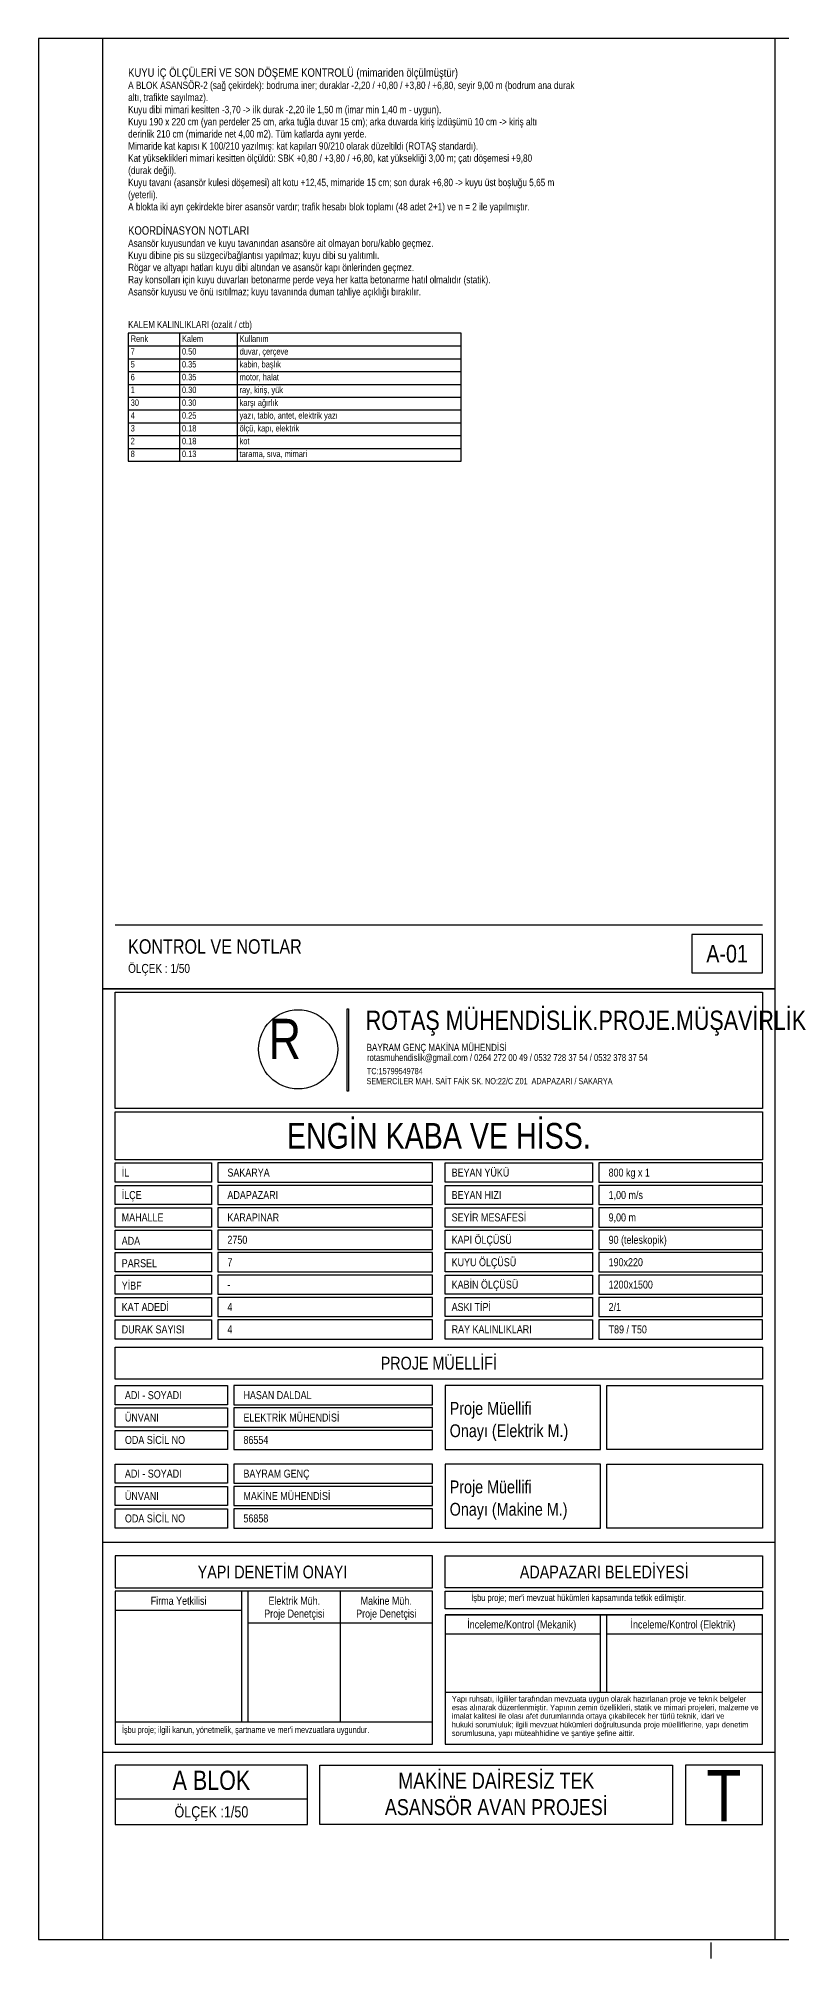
# Model space of a CAD drawing. Header units: centimetres. Extents: x 0 to 12847, y -30 to 2970.
# Drawn here: x 0 to 1160, y -30 to 2970 of the extents above; entities that cross this region are included whole.
import ezdxf
from ezdxf.enums import TextEntityAlignment as Align

# ---------------------------------------------------------------- set-up
doc = ezdxf.new("R2010")
doc.units = ezdxf.units.CM
doc.linetypes.add('CENTER', pattern=[40, 25, -5, 5, -5])
for name, color, linetype in [('SCOTT-ANTET', 4, 'CONTINUOUS'), ('SCOTT-BASLIK', 5, 'CONTINUOUS'), ('SCOTT-CERCEVE', 7, 'CONTINUOUS'), ('SCOTT-EKSEN', 8, 'CENTER'), ('SCOTT-TABLO', 4, 'CONTINUOUS'), ('SCOTT-YAZI', 4, 'CONTINUOUS')]:
    doc.layers.add(name, color=color, linetype=linetype)
doc.styles.get("Standard").update_dxf_attribs({"font": 'arial.ttf', "width": 0.8})

msp = doc.modelspace()

# ---------------------------------------------------------------- linework, layer by layer
at = {"layer": 'SCOTT-ANTET'}
for p, q in [((120, 1585), (1130, 1585)), ((1150, 620), (100, 620)), ((615, 544), (120, 544)), ((317.5, 339.3), (317.5, 544)), ((327.5, 339.3), (327.5, 544)), ((471.2, 544), (471.2, 339.3)), ((317.5, 514), (120, 514)), ((615, 494), (327.5, 494)), ((877.5, 385.7), (877.5, 507)), ((887.5, 385.7), (887.5, 507)), ((877.5, 477), (635, 477)), ((1130, 477), (887.5, 477)), ((1130, 385.7), (635, 385.7)), ((615, 339.3), (120, 339.3)), ((1150, 292.2), (100, 292.2)), ((420, 219.3), (120, 219.3))]:
    msp.add_line(p, q, dxfattribs=at)
msp.add_lwpolyline([(1020, 1510), (1130, 1510), (1130, 1570), (1020, 1570)], close=True, dxfattribs=at)
for points in [[(100, 0), (1150, 0), (1150, 1485), (100, 1485), (100, 0)], [(120, 1298), (120, 1480), (1130, 1480), (1130, 1298), (120, 1298)], [(483.9, 1325), (481.7, 1325), (481.7, 1453.9), (483.9, 1453.9), (483.9, 1325)], [(120, 1218), (120, 1293), (1130, 1293), (1130, 1218), (120, 1218)], [(120, 1213), (270, 1213), (270, 1183), (120, 1183), (120, 1213)], [(615, 1213), (280, 1213), (280, 1183), (615, 1183), (615, 1213)], [(635, 1213), (865, 1213), (865, 1183), (635, 1183), (635, 1213)], [(1130, 1213), (875, 1213), (875, 1183), (1130, 1183), (1130, 1213)], [(120, 1148), (120, 1178), (270, 1178), (270, 1148), (120, 1148)], [(615, 1178), (280, 1178), (280, 1148), (615, 1148), (615, 1178)], [(635, 1148), (635, 1178), (865, 1178), (865, 1148), (635, 1148)], [(1130, 1178), (875, 1178), (875, 1148), (1130, 1148), (1130, 1178)], [(120, 1143), (270, 1143), (270, 1113), (120, 1113), (120, 1143)], [(615, 1143), (280, 1143), (280, 1113), (615, 1113), (615, 1143)], [(635, 1143), (865, 1143), (865, 1113), (635, 1113), (635, 1143)], [(1130, 1143), (875, 1143), (875, 1113), (1130, 1113), (1130, 1143)], [(120, 1078), (120, 1108), (270, 1108), (270, 1078), (120, 1078)], [(615, 1108), (280, 1108), (280, 1078), (615, 1078), (615, 1108)], [(635, 1078), (635, 1108), (865, 1108), (865, 1078), (635, 1078)], [(1130, 1108), (875, 1108), (875, 1078), (1130, 1078), (1130, 1108)], [(120, 1073), (270, 1073), (270, 1043), (120, 1043), (120, 1073)], [(615, 1073), (280, 1073), (280, 1043), (615, 1043), (615, 1073)], [(635, 1073), (865, 1073), (865, 1043), (635, 1043), (635, 1073)], [(1130, 1073), (875, 1073), (875, 1043), (1130, 1043), (1130, 1073)], [(120, 1008), (120, 1038), (270, 1038), (270, 1008), (120, 1008)], [(615, 1038), (280, 1038), (280, 1008), (615, 1008), (615, 1038)], [(635, 1008), (635, 1038), (865, 1038), (865, 1008), (635, 1008)], [(1130, 1038), (875, 1038), (875, 1008), (1130, 1008), (1130, 1038)], [(120, 973), (120, 1003), (270, 1003), (270, 973), (120, 973)], [(615, 1003), (280, 1003), (280, 973), (615, 973), (615, 1003)], [(635, 973), (635, 1003), (865, 1003), (865, 973), (635, 973)], [(1130, 1003), (875, 1003), (875, 973), (1130, 973), (1130, 1003)], [(120, 938), (120, 968), (270, 968), (270, 938), (120, 938)], [(615, 968), (280, 968), (280, 938), (615, 938), (615, 968)], [(635, 938), (635, 968), (865, 968), (865, 938), (635, 938)], [(1130, 968), (875, 968), (875, 938), (1130, 938), (1130, 968)], [(120, 875.3), (120, 925.3), (1130, 925.3), (1130, 875.3), (120, 875.3)], [(120, 865.3), (295, 865.3), (295, 835.3), (120, 835.3), (120, 865.3)], [(615, 865.3), (305, 865.3), (305, 835.3), (615, 835.3), (615, 865.3)], [(635, 765.3), (877.5, 765.3), (877.5, 865.3), (635, 865.3), (635, 765.3)], [(1130, 865.3), (1130, 765.3), (887.5, 765.3), (887.5, 865.3), (1130, 865.3)], [(120, 800.3), (120, 830.3), (295, 830.3), (295, 800.3), (120, 800.3)], [(615, 830.3), (305, 830.3), (305, 800.3), (615, 800.3), (615, 830.3)], [(120, 765.3), (120, 795.3), (295, 795.3), (295, 765.3), (120, 765.3)], [(615, 795.3), (305, 795.3), (305, 765.3), (615, 765.3), (615, 795.3)], [(120, 742.7), (295, 742.7), (295, 712.7), (120, 712.7), (120, 742.7)], [(615, 742.7), (305, 742.7), (305, 712.7), (615, 712.7), (615, 742.7)], [(635, 642.7), (877.5, 642.7), (877.5, 742.7), (635, 742.7), (635, 642.7)], [(1130, 742.7), (1130, 642.7), (887.5, 642.7), (887.5, 742.7), (1130, 742.7)], [(120, 677.7), (120, 707.7), (295, 707.7), (295, 677.7), (120, 677.7)], [(615, 707.7), (305, 707.7), (305, 677.7), (615, 677.7), (615, 707.7)], [(120, 642.7), (120, 672.7), (295, 672.7), (295, 642.7), (120, 642.7)], [(615, 672.7), (305, 672.7), (305, 642.7), (615, 642.7), (615, 672.7)], [(120, 599), (120, 549), (615, 549), (615, 599), (120, 599)], [(1130, 599), (1130, 549), (635, 549), (635, 599), (1130, 599)], [(615, 305), (615, 544), (120, 544), (120, 305), (615, 305)], [(1130, 544), (1130, 516.2), (635, 516.2), (635, 544), (1130, 544)], [(635, 507), (1130, 507), (635, 507), (635, 305), (1130, 305), (1130, 507)], [(420, 272.2), (120, 272.2), (120, 179.3), (420, 179.3), (420, 272.2)], [(990, 272.2), (990, 179.3), (439.5, 179.3), (439.5, 272.2), (990, 272.2)], [(1010, 272.2), (1010, 179.3), (1130, 179.3), (1130, 272.2), (1010, 272.2)]]:
    msp.add_lwpolyline(points, dxfattribs=at)
msp.add_circle((405.4, 1390.6), 61.8, dxfattribs=at)
at = {"layer": 'SCOTT-CERCEVE'}
for p, q in [((1150, 0), (1150, 2970)), ((100, 1485), (1150, 1485))]:
    msp.add_line(p, q, dxfattribs=at)
for points in [[(0, 0), (12846.6, 0), (12846.6, 2970), (0, 2970)], [(100, 0), (12821.6, 0), (12821.6, 2970), (100, 2970)]]:
    msp.add_lwpolyline(points, close=True, dxfattribs=at)
at = {"layer": 'SCOTT-EKSEN'}
msp.add_line((1050, -30), (1050, -5), dxfattribs=at)
at = {"layer": 'SCOTT-TABLO'}
for p, q in [((220, 2509.5), (220, 2309.5)), ((310, 2509.5), (310, 2309.5)), ((140, 2489.5), (660, 2489.5)), ((140, 2469.5), (660, 2469.5)), ((140, 2449.5), (660, 2449.5)), ((140, 2429.5), (660, 2429.5)), ((140, 2409.5), (660, 2409.5)), ((140, 2389.5), (660, 2389.5)), ((140, 2369.5), (660, 2369.5)), ((140, 2349.5), (660, 2349.5)), ((140, 2329.5), (660, 2329.5))]:
    msp.add_line(p, q, dxfattribs=at)
msp.add_lwpolyline([(140, 2309.5), (660, 2309.5), (660, 2509.5), (140, 2509.5)], close=True, dxfattribs=at)

# ---------------------------------------------------------------- texts
at = {"layer": 'SCOTT-ANTET', "width": 0.8}
for s, height, p in [('A-01', 27.5, (1075, 1540)), ('ENGİN KABA VE HİSS.', 40, (625, 1255.5)), ('PROJE MÜELLİFİ', 20, (625, 900.3)), ('YAPI DENETİM ONAYI', 20, (365.3, 574)), ('ADAPAZARI BELEDİYESİ', 20, (883.1, 574)), ('Firma Yetkilisi', 12.5, (218.8, 529)), ('Proje Denetçisi', 12.5, (399.4, 509)), ('Elektrik Müh.', 12.5, (399.4, 529)), ('Proje Denetçisi', 12.5, (542.9, 509)), ('Makine Müh.', 12.5, (542.9, 529)), ('İnceleme/Kontrol (Mekanik)', 12.5, (754.4, 492)), ('İnceleme/Kontrol (Elektrik)', 12.5, (1006.1, 492)), ('A BLOK', 30, (270, 248.6)), ('MAKİNE DAİRESİZ TEK', 25, (714.7, 247.9)), ('T', 80, (1070, 224.4)), ('ÖLÇEK :1/50', 17.5, (270, 199.3)), ('ASANSÖR AVAN PROJESİ', 25, (714.7, 206.6))]:
    msp.add_text(s, height=height, dxfattribs=at).set_placement(p, align=Align.MIDDLE_CENTER)
msp.add_text('ÖLÇEK : 1/50', height=14, dxfattribs=at).set_placement((140, 1510))
for s, height, p in [('ROTAŞ MÜHENDİSLİK.PROJE.MÜŞAVİRLİK', 30, (510.9, 1451)), ('R', 63, (359.1, 1438.3)), ('BAYRAM GENÇ MAKİNA MÜHENDİSİ', 11.26, (512.3, 1399.2)), ('rotasmuhendislik@gmail.com / 0264 272 00 49 / 0532 728 37 54 / 0532 378 37 54', 10.756, (512.9, 1383.1)), ('TC:15799549784', 9.68, (512.8, 1361.4)), ('SEMERCİLER MAH. SAİT FAİK SK. NO:22/C Z01  ADAPAZARI / SAKARYA', 9.68, (512.1, 1345.8)), ("İşbu proje; mer'i mevzuat hükümleri kapsamında tetkik edilmiştir.", 10.5, (675.5, 539.1)), ('Yapı ruhsatı, ilgililer tarafından mevzuata uygun olarak hazırlanan proje ve teknik belgeler', 8.67, (645.3, 380.2)), ('esas alınarak düzenlenmiştir. Yapının zemin özellikleri, statik ve mimari projeleri, malzeme ve', 8.67, (645.3, 366.8)), ("İşbu proje; ilgili kanun, yönetmelik, şartname ve mer'i mevzuatlara uygundur.", 10.2, (130.3, 332.6)), ('imalat kalitesi ile olası afet durumlarında ortaya çıkabilecek her türlü teknik, idari ve', 8.67, (645.3, 353.4)), ('hukuki sorumluluk; ilgili mevzuat hükümleri doğrultusunda proje müelliflerine, yapı denetim', 8.67, (645.3, 339.9)), ('sorumlusuna, yapı müteahhidine ve şantiye şefine aittir.', 8.67, (645.3, 326.5))]:
    msp.add_text(s, height=height, dxfattribs=at).set_placement(p, align=Align.TOP_LEFT)
for s, p in [('İL', (130, 1198)), ('SAKARYA', (295, 1198)), ('BEYAN YÜKÜ', (645, 1198)), ('800 kg x 1', (890, 1198)), ('İLÇE', (130, 1163)), ('ADAPAZARI', (295, 1163)), ('BEYAN HIZI', (645, 1163)), ('1,00 m/s', (890, 1163)), ('MAHALLE', (130, 1128)), ('KARAPINAR', (295, 1128)), ('SEYİR MESAFESİ', (645, 1128)), ('9,00 m', (890, 1128)), ('ADA', (130, 1091.4)), ('2750', (295, 1093)), ('KAPI ÖLÇÜSÜ', (645, 1093)), ('90 (teleskopik)', (890, 1093)), ('PARSEL', (130, 1056.4)), ('7', (295, 1058)), ('KUYU ÖLÇÜSÜ', (645, 1058)), ('190x220', (890, 1058)), ('YİBF', (130, 1021.4)), ('-', (295, 1023)), ('KABİN ÖLÇÜSÜ', (645, 1023)), ('1200x1500', (890, 1023)), ('KAT ADEDİ', (130, 988)), ('4', (295, 988)), ('ASKI TİPİ', (645, 988)), ('2/1', (890, 988)), ('DURAK SAYISI', (130, 953)), ('4', (295, 953)), ('RAY KALINLIKLARI', (645, 953.2)), ('T89 / T50', (890, 953)), ('ADI - SOYADI', (135, 850.3)), ('HASAN DALDAL', (320, 850.3)), ('ÜNVANI', (135, 815.3)), ('ELEKTRİK MÜHENDİSİ', (320, 815.3)), ('ODA SİCİL NO', (135, 780.3)), ('86554', (320, 780.3)), ('ADI - SOYADI', (135, 727.7)), ('BAYRAM GENÇ', (320, 727.7)), ('ÜNVANI', (135, 692.7)), ('MAKİNE MÜHENDİSİ', (320, 692.7)), ('ODA SİCİL NO', (135, 657.7)), ('56858', (320, 657.7))]:
    msp.add_text(s, height=12.5, dxfattribs=at).set_placement(p, align=Align.MIDDLE_LEFT)
for s, p in [('Proje Müellifi', (642, 813.7)), ('Onayı (Elektrik M.)', (642, 778.7)), ('Proje Müellifi', (642, 691)), ('Onayı (Makine M.)', (642, 656))]:
    msp.add_text(s, height=20, dxfattribs=at).set_placement(p, align=Align.BOTTOM_LEFT)
at = {"layer": 'SCOTT-BASLIK', "width": 0.8}
for s, height, p in [('KUYU İÇ ÖLÇÜLERİ VE SON DÖŞEME KONTROLÜ (mimariden ölçülmüştür)', 13.225, (140, 2910)), ('KOORDİNASYON NOTLARI', 13.225, (140, 2663.3)), ('KALEM KALINLIKLARI (ozalit / ctb)', 11, (140, 2517.5)), ('Renk', 10, (144, 2495.9)), ('Kalem', 10, (224, 2495.9)), ('Kullanım', 10, (314, 2495.9)), ('KONTROL VE NOTLAR', 22.5, (140, 1540))]:
    msp.add_text(s, height=height, dxfattribs=at).set_placement(p)
at = {"layer": 'SCOTT-TABLO', "width": 0.8}
for s, p in [('5', (144, 2455.9)), ('7', (144, 2475.9)), ('0.50', (224, 2475.9)), ('0.35', (224, 2455.9)), ('duvar, çerçeve', (314, 2475.9)), ('kabin, başlık', (314, 2455.9)), ('6', (144, 2435.9)), ('0.35', (224, 2435.9)), ('motor, halat', (314, 2435.9)), ('30', (144, 2395.9)), ('1', (144, 2415.9)), ('0.30', (224, 2415.9)), ('0.30', (224, 2395.9)), ('ray, kiriş, yük', (314, 2415.9)), ('karşı ağırlık', (314, 2395.9)), ('4', (144, 2375.9)), ('0.25', (224, 2375.9)), ('yazı, tablo, antet, elektrik yazı', (314, 2375.9)), ('3', (144, 2355.9)), ('2', (144, 2335.9)), ('0.18', (224, 2355.9)), ('0.18', (224, 2335.9)), ('ölçü, kapı, elektrik', (314, 2355.9)), ('kot', (314, 2335.9)), ('8', (144, 2315.9)), ('0.13', (224, 2315.9)), ('tarama, sıva, mimari', (314, 2315.9))]:
    msp.add_text(s, height=10, dxfattribs=at).set_placement(p)
at = {"layer": 'SCOTT-YAZI', "width": 0.8}
for s, p in [('A BLOK ASANSÖR-2 (sağ çekirdek): bodruma iner; duraklar -2,20 / +0,80 / +3,80 / +6,80, seyir 9,00 m (bodrum ana durak', (140, 2891)), ('altı, trafikte sayılmaz).', (140, 2872.1)), ('Kuyu dibi mimari kesitten -3,70 -> ilk durak -2,20 ile 1,50 m (imar min 1,40 m - uygun).', (140, 2853.1)), ('derinlik 210 cm (mimaride net 4,00 m2). Tüm katlarda aynı yerde.', (140, 2815.1)), ('Kuyu 190 x 220 cm (yan perdeler 25 cm, arka tuğla duvar 15 cm); arka duvarda kiriş izdüşümü 10 cm -> kiriş altı', (140, 2834.1)), ('Mimaride kat kapısı K 100/210 yazılmış: kat kapıları 90/210 olarak düzeltildi (ROTAŞ standardı).', (140, 2796.2)), ('(durak değil).', (140, 2758.2)), ('Kat yükseklikleri mimari kesitten ölçüldü: SBK +0,80 / +3,80 / +6,80, kat yüksekliği 3,00 m; çatı döşemesi +9,80', (140, 2777.2)), ('(yeterli).', (140, 2720.2)), ('Kuyu tavanı (asansör kulesi döşemesi) alt kotu +12,45, mimaride 15 cm; son durak +6,80 -> kuyu üst boşluğu 5,65 m', (140, 2739.2)), ('A blokta iki ayrı çekirdekte birer asansör vardır; trafik hesabı blok toplamı (48 adet 2+1) ve n = 2 ile yapılmıştır.', (140, 2701.3)), ('Asansör kuyusundan ve kuyu tavanından asansöre ait olmayan boru/kablo geçmez.', (140, 2644.3)), ('Kuyu dibine pis su süzgeci/bağlantısı yapılmaz; kuyu dibi su yalıtımlı.', (140, 2625.4)), ('Rögar ve altyapı hatları kuyu dibi altından ve asansör kapı önlerinden geçmez.', (140, 2606.4)), ('Asansör kuyusu ve önü ısıtılmaz; kuyu tavanında duman tahliye açıklığı bırakılır.', (140, 2568.4)), ('Ray konsolları için kuyu duvarları betonarme perde veya her katta betonarme hatıl olmalıdır (statik).', (140, 2587.4))]:
    msp.add_text(s, height=11.5, dxfattribs=at).set_placement(p)

doc.saveas('drawing.dxf')
